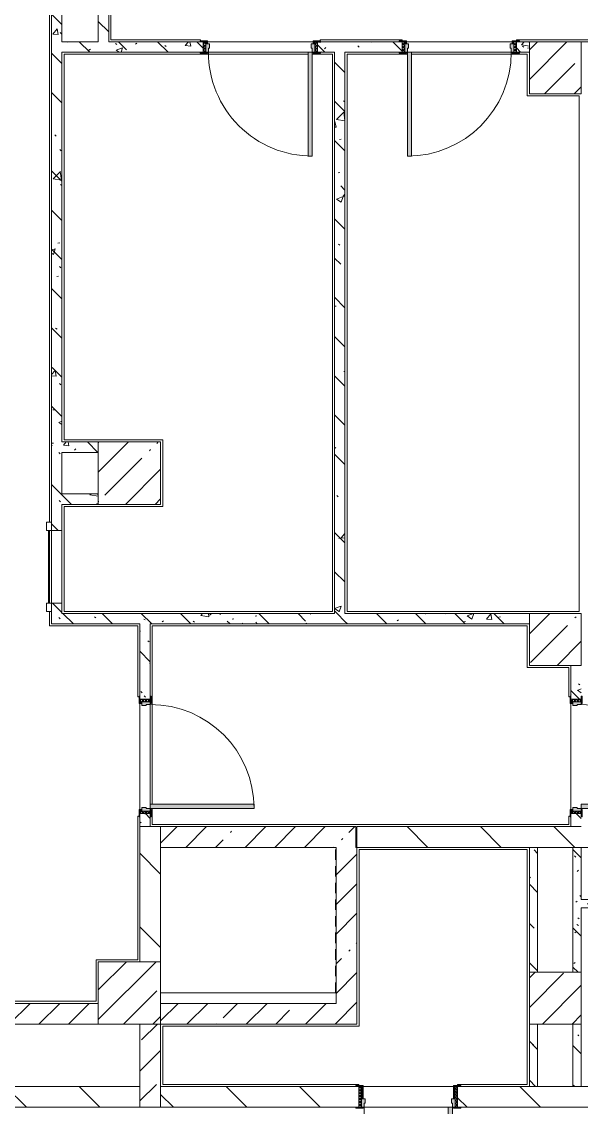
# Model space of a CAD drawing. Header units: millimetres. Extents: x -4196 to 190310, y -8553 to 29000.
# Drawn here: x 124769 to 130156, y 10900 to 21343 of the extents above; entities that cross this region are included whole.
import ezdxf

# ---------------------------------------------------------------- set-up
doc = ezdxf.new("R2010")
doc.units = ezdxf.units.MM
doc.linetypes.add('200_ШТРИХ__ш1_п0_6_', pattern=[160, 100, -60])
for name, color, linetype, lineweight in [('A-DETL-MBND', 7, '200_ШТРИХ__ш1_п0_6_', 9), ('A-WALL', 7, 'Continuous', 9), ('I-WALL-3', 7, 'Continuous', 5), ('S-COLS-2', 7, 'Continuous', 5)]:
    doc.layers.add(name, color=color, linetype=linetype, lineweight=lineweight)
for name, color, linetype, lineweight, true_color in [('A-DOOR-1', 7, 'Continuous', 5, 0xaaaaaa), ('A-DOOR-2', 7, 'Continuous', 5, 0xe2e2e2), ('A-DOOR-FRAM-1', 7, 'Continuous', 5, 0xe2e2e2), ('A-DOOR-FRAM-2', 7, 'Continuous', 5, 0xaaaaaa), ('A-FLOR-1', 7, 'Continuous', 5, 0xaaaaaa), ('I-WALL-5', 7, 'Continuous', 5, 0x787878)]:
    doc.layers.add(name, color=color, linetype=linetype, lineweight=lineweight, true_color=true_color)
pattern_1 = [(135, (59346.5, 0), (-377.1708, -377.1708), [533.4, -88.9, 17.78, -88.9]), (135, (59346.5, 376.94), (-377.1708, -377.1708), []), (50, (59346.5, 0), (637.6445, -55.7866), [66.675, -733.425]), (355, (59346.5, 0), (-123.3494, 668.699), [53.34, -586.74]), (100.451, (59399.6, -4.65), (514.299, 612.908), [56.665, -623.315]), (46.184, (59346.5, 177.8), (948.7764, -147.15), [100.012, -1100.137]), (96.636, (59425.6, 165.5), (830.909, 865.997), [84.998, -934.973]), (351.184, (59346.5, 177.8), (830.918, 865.988), [80.01, -880.11]), (21, (59435.4, 133.35), (530.6506, -357.9283), [66.675, -733.425]), (326, (59435.4, 133.35), (216.308, 644.6585), [53.34, -586.74]), (71.451, (59479.6, 103.5), (746.9596, 286.7243), [56.665, -623.315]), (37.5, (59346.5, 0), (10.81053, 295.9426), [16.764, -562.864, 16.764, -578.866, -588.962]), (37.5, (59346.5, 0), (10.81053, 295.9426), [-1175.258, 16.764, -572.198]), (7.5, (59346.5, 0), (233.8692, 350.6318), [16.764, -322.834, 16.764, -549.529, -224.472]), (7.5, (59346.5, 0), (233.8692, 350.6318), [-905.891, 16.764, -207.708]), (327.5, (59148.24, 0), (474.5678, -20.0513), [16.764, -205.486, 16.764, -676.656, -920.115]), (327.5, (59148.24, 0), (474.5678, -20.0513), [-915.67, 16.764, -903.351]), (317.5, (59059.34, 0), (518.4522, 88.9934), [16.764, -272.161, 16.764, -443.738, -653.415]), (317.5, (59059.34, 0), (518.4522, 88.9934), [-749.427, 16.764, -636.651])]
pattern_2 = [(45, (59346.5, 0), (-285.1231, 285.1231), []), (45, (59631.6, 0), (-285.1231, 285.1231), [504.031, -100.806, 16.764, -84.042])]
pattern_3 = [(135, (1751.41, 114.685), (-14.14214, -14.14214), []), (225, (1751.41, 114.685), (14.14214, -14.14214), [])]
pattern_4 = [(45, (-371.384, 114.685), (-14.1421, 14.1421), []), (135, (-371.384, 114.685), (-14.1421, -14.1421), [])]
pattern_5 = [(135, (59346.5, 0), (-353.5534, -353.5534), [])]

# ---------------------------------------------------------------- blocks, each defined once
blk = doc.blocks.new('BSC_Колонна _Прямоугольная - 600х600-23205240-1_6_1_птичка')
at = {"layer": 'S-COLS-2'}
h = blk.add_hatch(dxfattribs=at)
h.set_pattern_fill('FP_113', color=256, style=0, pattern_type=2)
h.set_pattern_definition([(45, (-66460, -12000), (-285.1231, 285.1231), []), (45, (-66174.88, -12000), (-285.1231, 285.1231), [504.031, -100.806, 16.764, -84.042])])
h.paths.add_polyline_path([(-300, -300), (300, -300), (300, 300), (-300, 300), (-300, -100)])
for p, q in [((300, 300), (-300, 300)), ((-300, 300), (-300, -300)), ((300, -300), (300, 300)), ((-300, -300), (300, -300))]:
    blk.add_line(p, q, dxfattribs=at)
blk = doc.blocks.new('BSC_Колонна _Прямоугольная - 600х600-V80-1_6_1_птичка')
at = {"layer": 'S-COLS-2'}
h = blk.add_hatch(dxfattribs=at)
h.set_pattern_fill('FP_117', color=256, style=0, pattern_type=2)
h.set_pattern_definition([(45, (-66460, -17000), (-285.1231, 285.1231), []), (45, (-66174.88, -17000), (-285.1231, 285.1231), [504.031, -100.806, 16.764, -84.042])])
h.paths.add_polyline_path([(288, -300), (300, -300), (300, 300), (-300, 300), (-300, -300)])
for p, q in [((300, 300), (-300, 300)), ((-300, 300), (-300, -300)), ((300, -300), (300, 300)), ((-300, -300), (300, -300))]:
    blk.add_line(p, q, dxfattribs=at)
blk = doc.blocks.new('110_Дверь_СКБ_1Ст_Внутренняя1 - Д-11 1100x2100h_кладовые _все__ коридор _между помещениями блока столовой__ моечные _все_-32089444-1_6_1_птичка')
at = {"layer": 'A-DOOR-1'}
h = blk.add_hatch(dxfattribs=at)
h.set_pattern_fill('FP_130', color=256, style=0, pattern_type=2)
h.set_pattern_definition(pattern_3)
h.paths.add_polyline_path([(562.5, -50), (562.5, 50), (537.5, 50), (537.5, -50)])
at = {"layer": 'A-DOOR-2'}
h = blk.add_hatch(color=256, dxfattribs=at)
h.paths.add_polyline_path([(512.5, -30), (537.5, -30), (537.5, 50), (512.5, 50), (512.5, 10), (502.5, 10), (502.5, -30)])
h.paths.add_polyline_path([(-477.5, -30), (-477.5, 10), (-487.5, 10), (-487.5, 50), (-512.5, 50), (-512.5, -30), (-487.5, -30)])
at = {"layer": 'A-DOOR-FRAM-1'}
for points in [[(512.5, 50), (512.5, 1050), (472.5, 1050), (472.5, 50)], [(-512.5, 50), (-497.5, 50), (-497.5, 58), (-567.5, 58), (-567.5, 50), (-537.5, 50)], [(592.5, 50), (592.5, 58), (522.5, 58), (522.5, 50), (562.5, 50)], [(-567.5, -58), (-497.5, -58), (-497.5, -50), (-567.5, -50)], [(-497.5, -50), (-497.5, -30), (-512.5, -30), (-512.5, -50)], [(522.5, -50), (537.5, -50), (537.5, -30), (522.5, -30)], [(592.5, -58), (592.5, -50), (522.5, -50), (522.5, -58), (562.5, -58)]]:
    blk.add_hatch(color=256, dxfattribs=at).paths.add_polyline_path(points)
at = {"layer": 'A-DOOR-FRAM-2'}
h = blk.add_hatch(dxfattribs=at)
h.set_pattern_fill('FP_131', color=256, style=0, pattern_type=2)
h.set_pattern_definition(pattern_4)
h.paths.add_polyline_path([(-537.5, -50), (-512.5, -50), (-512.5, 50), (-537.5, 50)])
at = {"layer": 'A-DOOR-1'}
for p, q in [((512.5, 1050), (472.5, 1050)), ((472.5, 1050), (472.5, 50)), ((512.5, 50), (512.5, 1050)), ((472.5, 50), (512.5, 50))]:
    blk.add_line(p, q, dxfattribs=at)
blk.add_arc((512.5, 50), 1000, 90, 180, dxfattribs=at)
at = {"layer": 'A-DOOR-FRAM-2'}
for p, q in [((-497.5, 58), (-567.5, 58)), ((-567.5, 58), (-567.5, 50)), ((-567.5, 50), (-497.5, 50)), ((-512.5, 50), (-537.5, 50)), ((-537.5, 50), (-537.5, -50)), ((-487.5, 50), (-512.5, 50)), ((-512.5, 50), (-512.5, -30)), ((-512.5, -50), (-512.5, 50)), ((-497.5, 50), (-512.5, 50)), ((-512.5, 50), (-512.5, 49)), ((-512.5, 49), (-497.5, 49)), ((-497.5, 50), (-497.5, 58)), ((-497.5, 49), (-497.5, 50)), ((-487.5, 10), (-487.5, 50)), ((-477.5, 10), (-487.5, 10)), ((-477.5, -30), (-477.5, 10)), ((512.5, 10), (502.5, 10)), ((502.5, 10), (502.5, -30)), ((512.5, 50), (512.5, 10)), ((537.5, 50), (512.5, 50)), ((592.5, 58), (522.5, 58)), ((522.5, 58), (522.5, 50)), ((537.5, 50), (522.5, 50)), ((522.5, 50), (522.5, 49)), ((522.5, 50), (592.5, 50)), ((522.5, 49), (537.5, 49)), ((537.5, -30), (537.5, 50)), ((562.5, 50), (537.5, 50)), ((537.5, 50), (537.5, -50)), ((537.5, 49), (537.5, 50)), ((562.5, -50), (562.5, 50)), ((592.5, 50), (592.5, 58)), ((-497.5, -50), (-567.5, -50)), ((-567.5, -50), (-567.5, -58)), ((-567.5, -58), (-497.5, -58)), ((-537.5, -50), (-512.5, -50)), ((-512.5, -30), (-477.5, -30)), ((-497.5, -30), (-512.5, -30)), ((-512.5, -30), (-512.5, -50)), ((-512.5, -50), (-497.5, -50)), ((-497.5, -50), (-497.5, -30)), ((-497.5, -58), (-497.5, -50)), ((502.5, -30), (537.5, -30)), ((537.5, -30), (522.5, -30)), ((522.5, -30), (522.5, -50)), ((522.5, -50), (537.5, -50)), ((592.5, -50), (522.5, -50)), ((522.5, -50), (522.5, -58)), ((522.5, -58), (592.5, -58)), ((537.5, -50), (537.5, -30)), ((537.5, -50), (562.5, -50)), ((592.5, -58), (592.5, -50))]:
    blk.add_line(p, q, dxfattribs=at)
blk = doc.blocks.new('110_Дверь_СКБ_1Ст_Внутренняя1 - Д-17д _Д-9_ 950x2100h_ПУИ_ С_У персонала-24300662-1_6_1_птичка')
at = {"layer": 'A-DOOR-1'}
h = blk.add_hatch(dxfattribs=at)
h.set_pattern_fill('FP_119', color=256, style=0, pattern_type=2)
h.set_pattern_definition([(135, (1826.41, 164.685), (-14.14214, -14.14214), []), (225, (1826.41, 164.685), (14.14214, -14.14214), [])])
h.paths.add_polyline_path([(487, 100), (462, 100), (462, -100), (487, -100), (487, 6)])
at = {"layer": 'A-DOOR-2'}
h = blk.add_hatch(color=256, dxfattribs=at)
h.paths.add_polyline_path([(462, 100), (437, 100), (437, 60), (427, 60), (427, 20), (462, 20)])
h.paths.add_polyline_path([(-423, 100), (-438, 100), (-438, 20), (-403, 20), (-403, 60), (-413, 60), (-413, 100)])
at = {"layer": 'A-DOOR-FRAM-1'}
for points in [[(-401, 950), (-413, 950), (-413, 100), (-373, 104), (-373, 950)], [(-454, 108), (-493, 108), (-493, 100), (-423, 104), (-423, 108), (-454, 108)], [(491, 108), (447, 108), (447, 100), (517, 100), (517, 108), (497, 108)], [(-438, 20), (-438, -100), (-423, -100), (-423, 20)], [(462, 20), (447, 20), (447, -100), (462, -100), (462, 6)], [(-438, -100), (-493, -100), (-493, -108), (-423, -108), (-423, -100)], [(501, -100), (447, -100), (447, -108), (517, -108), (517, -100)]]:
    blk.add_hatch(color=256, dxfattribs=at).paths.add_polyline_path(points)
at = {"layer": 'A-DOOR-FRAM-2'}
h = blk.add_hatch(dxfattribs=at)
h.set_pattern_fill('FP_120', color=256, style=0, pattern_type=2)
h.set_pattern_definition([(45, (-296.384, 164.685), (-14.1421, 14.1421), []), (135, (-296.384, 164.685), (-14.1421, -14.1421), [])])
h.paths.add_polyline_path([(-463, 100), (-460, -100), (-438, -100), (-438, 100)])
at = {"layer": 'A-DOOR-1'}
for p, q in [((-413, 950), (-413, 100)), ((-373, 950), (-413, 950)), ((-373, 100), (-373, 950)), ((-413, 100), (-373, 100))]:
    blk.add_line(p, q, dxfattribs=at)
blk.add_arc((-413, 100), 850, 360, 90, dxfattribs=at)
at = {"layer": 'A-DOOR-FRAM-2'}
for p, q in [((-423, 108), (-493, 108)), ((-493, 108), (-493, 100)), ((-423, 100), (-423, 108)), ((517, 108), (447, 108)), ((447, 108), (447, 100)), ((517, 100), (517, 108)), ((-493, 100), (-423, 100)), ((-438, 100), (-463, 100)), ((-463, 100), (-463, -100)), ((-413, 100), (-438, 100)), ((-438, 100), (-438, 20)), ((-438, -100), (-438, 100)), ((-423, 100), (-438, 100)), ((-438, 100), (-438, 99)), ((-438, 99), (-423, 99)), ((-438, 20), (-403, 20)), ((-423, 20), (-438, 20)), ((-438, 20), (-438, -100)), ((-423, 99), (-423, 100)), ((-423, -100), (-423, 20)), ((-413, 60), (-413, 100)), ((-403, 60), (-413, 60)), ((-403, 20), (-403, 60)), ((437, 60), (427, 60)), ((427, 60), (427, 20)), ((427, 20), (462, 20)), ((437, 100), (437, 60)), ((462, 100), (437, 100)), ((462, 100), (447, 100)), ((447, 100), (447, 99)), ((447, 100), (517, 100)), ((447, 99), (462, 99)), ((462, 20), (447, 20)), ((447, 20), (447, -100)), ((462, 20), (462, 100)), ((487, 100), (462, 100)), ((462, 100), (462, -100)), ((462, 99), (462, 100)), ((462, -100), (462, 20)), ((487, -100), (487, 100)), ((-423, -100), (-493, -100)), ((-493, -100), (-493, -108)), ((-463, -100), (-438, -100)), ((-438, -100), (-423, -100)), ((-423, -108), (-423, -100)), ((447, -100), (462, -100)), ((517, -100), (447, -100)), ((447, -100), (447, -108)), ((462, -100), (487, -100)), ((517, -108), (517, -100)), ((-493, -108), (-423, -108)), ((447, -108), (517, -108))]:
    blk.add_line(p, q, dxfattribs=at)
blk = doc.blocks.new('110_Дверь_СКБ_1Ст_Внутренняя1 - Д-11п 1100x2100h_кладовые _все__ коридор _между помещениями блока столовой__ моечные _все_ 2-V120-1_6_1_птичка')
at = {"layer": 'A-DOOR-1'}
h = blk.add_hatch(dxfattribs=at)
h.set_pattern_fill('FP_130', color=256, style=0, pattern_type=2)
h.set_pattern_definition(pattern_3)
h.paths.add_polyline_path([(537.5, 50), (537.5, -50), (562.5, -50), (558.5, 50)])
at = {"layer": 'A-DOOR-2'}
h = blk.add_hatch(color=256, dxfattribs=at)
h.paths.add_polyline_path([(512.5, 50), (512.5, 10), (502.5, 10), (502.5, -30), (537.5, -30), (537.5, 50), (522.5, 50)])
h.paths.add_polyline_path([(-497.5, 50), (-512.5, 50), (-512.5, -30), (-477.5, -30), (-477.5, 10), (-487.5, 10), (-487.5, 50)])
at = {"layer": 'A-DOOR-FRAM-1'}
for points in [[(-477.5, 1050), (-487.5, 1050), (-487.5, 50), (-447.5, 50), (-447.5, 1050)], [(-517.5, 58), (-567.5, 58), (-562.5, 50), (-497.5, 50), (-497.5, 58), (-512.5, 58)], [(592.5, 58), (522.5, 58), (522.5, 50), (592.5, 50)], [(-567.5, -50), (-562.5, -58), (-497.5, -58), (-497.5, -50), (-562.5, -50)], [(-512.5, -30), (-512.5, -50), (-497.5, -50), (-497.5, -30)], [(537.5, -30), (522.5, -30), (522.5, -50), (537.5, -50)], [(562.5, -50), (522.5, -50), (522.5, -58), (592.5, -58), (587.5, -50), (582.7, -50)]]:
    blk.add_hatch(color=256, dxfattribs=at).paths.add_polyline_path(points)
at = {"layer": 'A-DOOR-FRAM-2'}
h = blk.add_hatch(dxfattribs=at)
h.set_pattern_fill('FP_131', color=256, style=0, pattern_type=2)
h.set_pattern_definition(pattern_4)
h.paths.add_polyline_path([(-512.5, 50), (-537.5, 50), (-537.5, -50), (-512.5, -50)])
at = {"layer": 'A-DOOR-1'}
for p, q in [((-487.5, 1050), (-487.5, 50)), ((-447.5, 1050), (-487.5, 1050)), ((-447.5, 50), (-447.5, 1050)), ((-487.5, 50), (-447.5, 50))]:
    blk.add_line(p, q, dxfattribs=at)
blk.add_arc((-487.5, 50), 1000, 360, 90, dxfattribs=at)
at = {"layer": 'A-DOOR-FRAM-2'}
for p, q in [((-497.5, 58), (-567.5, 58)), ((-567.5, 58), (-567.5, 50)), ((-567.5, 50), (-497.5, 50)), ((-512.5, 50), (-537.5, 50)), ((-537.5, 50), (-537.5, -50)), ((-487.5, 50), (-512.5, 50)), ((-512.5, 50), (-512.5, -30)), ((-512.5, -50), (-512.5, 50)), ((-497.5, 50), (-512.5, 50)), ((-512.5, 50), (-512.5, 49)), ((-512.5, 49), (-497.5, 49)), ((-497.5, 50), (-497.5, 58)), ((-497.5, 49), (-497.5, 50)), ((-487.5, 10), (-487.5, 50)), ((-477.5, 10), (-487.5, 10)), ((-477.5, -30), (-477.5, 10)), ((512.5, 10), (502.5, 10)), ((502.5, 10), (502.5, -30)), ((512.5, 50), (512.5, 10)), ((537.5, 50), (512.5, 50)), ((592.5, 58), (522.5, 58)), ((522.5, 58), (522.5, 50)), ((537.5, 50), (522.5, 50)), ((522.5, 50), (522.5, 49)), ((522.5, 50), (592.5, 50)), ((522.5, 49), (537.5, 49)), ((537.5, -30), (537.5, 50)), ((562.5, 50), (537.5, 50)), ((537.5, 50), (537.5, -50)), ((537.5, 49), (537.5, 50)), ((562.5, -50), (562.5, 50)), ((592.5, 50), (592.5, 58)), ((-497.5, -50), (-567.5, -50)), ((-567.5, -50), (-567.5, -58)), ((-567.5, -58), (-497.5, -58)), ((-537.5, -50), (-512.5, -50)), ((-512.5, -30), (-477.5, -30)), ((-497.5, -30), (-512.5, -30)), ((-512.5, -30), (-512.5, -50)), ((-512.5, -50), (-497.5, -50)), ((-497.5, -50), (-497.5, -30)), ((-497.5, -58), (-497.5, -50)), ((502.5, -30), (537.5, -30)), ((537.5, -30), (522.5, -30)), ((522.5, -30), (522.5, -50)), ((522.5, -50), (537.5, -50)), ((592.5, -50), (522.5, -50)), ((522.5, -50), (522.5, -58)), ((522.5, -58), (592.5, -58)), ((537.5, -50), (537.5, -30)), ((537.5, -50), (562.5, -50)), ((592.5, -58), (592.5, -50))]:
    blk.add_line(p, q, dxfattribs=at)
blk = doc.blocks.new('BSC_Колонна _Прямоугольная - 500х500-V127-1_6_1_птичка')
at = {"layer": 'S-COLS-2'}
h = blk.add_hatch(dxfattribs=at)
h.set_pattern_fill('FP_172', color=256, style=0, pattern_type=2)
h.set_pattern_definition([(45, (-70560, -15400), (-285.1231, 285.1231), []), (45, (-70274.88, -15400), (-285.1231, 285.1231), [504.031, -100.806, 16.764, -84.042])])
h.paths.add_polyline_path([(-250, -250), (250, -250), (250, 250), (-250, 250), (-250, 130)])
for p, q in [((250, 250), (-250, 250)), ((-250, 250), (-250, -250)), ((250, -250), (250, 250)), ((-250, -250), (250, -250))]:
    blk.add_line(p, q, dxfattribs=at)
blk = doc.blocks.new('BSC_Колонна _Прямоугольная - 500х500-V142-1_6_1_птичка')
at = {"layer": 'S-COLS-2'}
h = blk.add_hatch(dxfattribs=at)
h.set_pattern_fill('FP_183', color=256, style=0, pattern_type=2)
h.set_pattern_definition([(45, (-70560, -20900), (-285.1231, 285.1231), []), (45, (-70274.88, -20900), (-285.1231, 285.1231), [504.031, -100.806, 16.764, -84.042])])
h.paths.add_polyline_path([(-250, -250), (250, -250), (250, 250), (-250, 250), (-250, 130)])
for p, q in [((250, 250), (-250, 250)), ((-250, 250), (-250, -250)), ((250, -250), (250, 250)), ((-250, -250), (250, -250))]:
    blk.add_line(p, q, dxfattribs=at)
blk = doc.blocks.new('Штора противопожарная_Рен - ШТ_700х700-22567375-1_6_1_птичка')
at = {"layer": 'A-DOOR-1'}
for p, q in [((-430, 100), (-350, 100)), ((-430, 50), (-430, 100)), ((-350, 50), (-430, 50)), ((-350, 100), (-350, 50)), ((-350, 78), (350, 78)), ((-350, 73), (-350, 78)), ((350, 73), (-350, 73)), ((350, 100), (430, 100)), ((350, 50), (350, 100)), ((350, 78), (350, 73)), ((430, 50), (350, 50)), ((430, 100), (430, 50))]:
    blk.add_line(p, q, dxfattribs=at)
blk = doc.blocks.new('110_Дверь_СКБ_1Ст_Внутренняя1 - Д-12 EIW 1100x2100h_кладовые _все__ коридор _между помещениями блока столовой__ моечные _все_-32933558-1_6_1_птичка')
at = {"layer": 'A-DOOR-1'}
h = blk.add_hatch(dxfattribs=at)
h.set_pattern_fill('FP_130', color=256, style=0, pattern_type=2)
h.set_pattern_definition(pattern_3)
h.paths.add_polyline_path([(562.5, 50), (537.5, 50), (537.5, -50), (562.5, -50)])
at = {"layer": 'A-DOOR-2'}
h = blk.add_hatch(color=256, dxfattribs=at)
h.paths.add_polyline_path([(537.5, -30), (537.5, 50), (512.5, 50), (512.5, 10), (502.5, 10), (502.5, -30), (512.5, -30)])
h.paths.add_polyline_path([(-477.5, -6), (-477.5, 10), (-487.5, 10), (-487.5, 50), (-512.5, 50), (-512.5, -30), (-477.5, -30)])
at = {"layer": 'A-DOOR-FRAM-1'}
for points in [[(512.5, 863.5), (512.5, 1050), (472.5, 1050), (472.5, 50), (512.5, 50), (512.5, 685.8)], [(-497.5, 58), (-567.5, 58), (-562.5, 50), (-497.5, 50)], [(592.5, 58), (522.5, 58), (522.5, 50), (592.5, 50)], [(-497.5, -58), (-497.5, -50), (-567.5, -50), (-562.5, -58), (-512.5, -58)], [(-497.5, -30), (-512.5, -30), (-512.5, -50), (-497.5, -50)], [(537.5, -30), (522.5, -30), (522.5, -50), (537.5, -50)], [(592.5, -58), (587.5, -50), (522.5, -50), (522.5, -58), (587.5, -58)]]:
    blk.add_hatch(color=256, dxfattribs=at).paths.add_polyline_path(points)
at = {"layer": 'A-DOOR-FRAM-2'}
h = blk.add_hatch(dxfattribs=at)
h.set_pattern_fill('FP_131', color=256, style=0, pattern_type=2)
h.set_pattern_definition(pattern_4)
h.paths.add_polyline_path([(-512.5, 50), (-537.5, 50), (-537.5, -50), (-512.5, -50)])
at = {"layer": 'A-DOOR-1'}
for p, q in [((512.5, 1050), (472.5, 1050)), ((472.5, 1050), (472.5, 50)), ((512.5, 50), (512.5, 1050)), ((472.5, 50), (512.5, 50))]:
    blk.add_line(p, q, dxfattribs=at)
blk.add_arc((512.5, 50), 1000, 90, 180, dxfattribs=at)
at = {"layer": 'A-DOOR-FRAM-2'}
for p, q in [((-497.5, 58), (-567.5, 58)), ((-567.5, 58), (-567.5, 50)), ((-567.5, 50), (-497.5, 50)), ((-512.5, 50), (-537.5, 50)), ((-537.5, 50), (-537.5, -50)), ((-487.5, 50), (-512.5, 50)), ((-512.5, 50), (-512.5, -30)), ((-512.5, -50), (-512.5, 50)), ((-497.5, 50), (-512.5, 50)), ((-512.5, 50), (-512.5, 49)), ((-512.5, 49), (-497.5, 49)), ((-497.5, 50), (-497.5, 58)), ((-497.5, 49), (-497.5, 50)), ((-487.5, 10), (-487.5, 50)), ((-477.5, 10), (-487.5, 10)), ((-477.5, -30), (-477.5, 10)), ((512.5, 10), (502.5, 10)), ((502.5, 10), (502.5, -30)), ((512.5, 50), (512.5, 10)), ((537.5, 50), (512.5, 50)), ((592.5, 58), (522.5, 58)), ((522.5, 58), (522.5, 50)), ((537.5, 50), (522.5, 50)), ((522.5, 50), (522.5, 49)), ((522.5, 50), (592.5, 50)), ((522.5, 49), (537.5, 49)), ((537.5, -30), (537.5, 50)), ((562.5, 50), (537.5, 50)), ((537.5, 50), (537.5, -50)), ((537.5, 49), (537.5, 50)), ((562.5, -50), (562.5, 50)), ((592.5, 50), (592.5, 58)), ((-497.5, -50), (-567.5, -50)), ((-567.5, -50), (-567.5, -58)), ((-567.5, -58), (-497.5, -58)), ((-537.5, -50), (-512.5, -50)), ((-512.5, -30), (-477.5, -30)), ((-497.5, -30), (-512.5, -30)), ((-512.5, -30), (-512.5, -50)), ((-512.5, -50), (-497.5, -50)), ((-497.5, -50), (-497.5, -30)), ((-497.5, -58), (-497.5, -50)), ((502.5, -30), (537.5, -30)), ((537.5, -30), (522.5, -30)), ((522.5, -30), (522.5, -50)), ((522.5, -50), (537.5, -50)), ((592.5, -50), (522.5, -50)), ((522.5, -50), (522.5, -58)), ((522.5, -58), (592.5, -58)), ((537.5, -50), (537.5, -30)), ((537.5, -50), (562.5, -50)), ((592.5, -58), (592.5, -50))]:
    blk.add_line(p, q, dxfattribs=at)
blk = doc.blocks.new('110_Дверь_СКБ_1Ст_Внутренняя1 - Д-11 1100x2100h_кладовые _все__ коридор _между помещениями блока столовой__ моечные _все_-V176-1_6_1_птичка')
at = {"layer": 'A-DOOR-1'}
h = blk.add_hatch(dxfattribs=at)
h.set_pattern_fill('FP_130', color=256, style=0, pattern_type=2)
h.set_pattern_definition(pattern_3)
h.paths.add_polyline_path([(537, 50), (537, -50), (562, -50), (562, 50)])
at = {"layer": 'A-DOOR-2'}
h = blk.add_hatch(color=256, dxfattribs=at)
h.paths.add_polyline_path([(537, 50), (512, 50), (512, 10), (502, 10), (502, -30), (537, -30)])
h.paths.add_polyline_path([(-498, 50), (-513, 50), (-513, -30), (-478, -30), (-478, 10), (-488, 10), (-488, 50)])
at = {"layer": 'A-DOOR-FRAM-1'}
for points in [[(512, 1050), (472, 1050), (472, 50), (512, 50), (512, 908)], [(-538, 58), (-568, 58), (-562, 50), (-498, 50), (-498, 58), (-535, 58)], [(537, 58), (522, 58), (522, 50), (592, 50), (592, 58), (543, 58)], [(-498, -50), (-568, -50), (-562, -58), (-498, -56)], [(-513, -30), (-513, -50), (-498, -50), (-498, -30)], [(522, -30), (522, -50), (537, -50), (537, -30)], [(562, -50), (522, -50), (522, -58), (592, -58), (592, -50)]]:
    blk.add_hatch(color=256, dxfattribs=at).paths.add_polyline_path(points)
at = {"layer": 'A-DOOR-FRAM-2'}
h = blk.add_hatch(dxfattribs=at)
h.set_pattern_fill('FP_131', color=256, style=0, pattern_type=2)
h.set_pattern_definition(pattern_4)
h.paths.add_polyline_path([(-513, 50), (-538, 50), (-537, -50), (-513, -50)])
at = {"layer": 'A-DOOR-1'}
for p, q in [((472, 1050), (472, 50)), ((512, 1050), (472, 1050)), ((512, 50), (512, 1050)), ((472, 50), (512, 50))]:
    blk.add_line(p, q, dxfattribs=at)
blk.add_arc((512, 50), 1000, 90, 180, dxfattribs=at)
at = {"layer": 'A-DOOR-FRAM-2'}
for p, q in [((-498, 58), (-568, 58)), ((-568, 58), (-568, 50)), ((-568, 50), (-498, 50)), ((-513, 50), (-538, 50)), ((-538, 50), (-538, -50)), ((-488, 50), (-513, 50)), ((-513, 50), (-513, -30)), ((-513, -50), (-513, 50)), ((-498, 50), (-513, 50)), ((-513, 50), (-513, 49)), ((-513, 49), (-498, 49)), ((-498, 50), (-498, 58)), ((-498, 49), (-498, 50)), ((-488, 10), (-488, 50)), ((-478, 10), (-488, 10)), ((-478, -30), (-478, 10)), ((512, 10), (502, 10)), ((502, 10), (502, -30)), ((512, 50), (512, 10)), ((537, 50), (512, 50)), ((592, 58), (522, 58)), ((522, 58), (522, 50)), ((537, 50), (522, 50)), ((522, 50), (522, 49)), ((522, 50), (592, 50)), ((522, 49), (537, 49)), ((537, -30), (537, 50)), ((562, 50), (537, 50)), ((537, 50), (537, -50)), ((537, 49), (537, 50)), ((562, -50), (562, 50)), ((592, 50), (592, 58)), ((-498, -50), (-568, -50)), ((-568, -50), (-568, -58)), ((-568, -58), (-498, -58)), ((-538, -50), (-513, -50)), ((-513, -30), (-478, -30)), ((-498, -30), (-513, -30)), ((-513, -30), (-513, -50)), ((-513, -50), (-498, -50)), ((-498, -50), (-498, -30)), ((-498, -58), (-498, -50)), ((502, -30), (537, -30)), ((537, -30), (522, -30)), ((522, -30), (522, -50)), ((522, -50), (537, -50)), ((592, -50), (522, -50)), ((522, -50), (522, -58)), ((522, -58), (592, -58)), ((537, -50), (537, -30)), ((537, -50), (562, -50)), ((592, -58), (592, -50))]:
    blk.add_line(p, q, dxfattribs=at)

msp = doc.modelspace()

# ---------------------------------------------------------------- hatches: boundary and pattern name
at = {"layer": 'I-WALL-3'}
h = msp.add_hatch(dxfattribs=at)
h.set_pattern_fill('FP_115', color=256, style=0, pattern_type=2)
h.set_pattern_definition(pattern_5)
h.paths.add_polyline_path([(126072.9, 12300), (126106.5, 12300), (126106.5, 13600), (125906.5, 13600), (125906.5, 12300)])
h = msp.add_hatch(dxfattribs=at)
h.set_pattern_fill('FP_97', color=256, style=0, pattern_type=2)
h.set_pattern_definition(pattern_2)
h.paths.add_polyline_path([(127796.5, 13400), (127986.5, 13400), (127986.5, 13600), (126106.5, 13600), (126106.5, 13400), (127556.5, 13400)])
h = msp.add_hatch(dxfattribs=at)
h.set_pattern_fill('FP_115', color=256, style=0, pattern_type=2)
h.set_pattern_definition(pattern_5)
h.paths.add_polyline_path([(135442.5, 13400), (144046.5, 13400), (144046.5, 13600), (127996.5, 13600), (127996.5, 13400), (134510.2, 13400)])
h = msp.add_hatch(dxfattribs=at)
h.set_pattern_fill('FP_97', color=256, style=0, pattern_type=2)
h.set_pattern_definition(pattern_2)
h.paths.add_polyline_path([(127971.3, 11700), (127996.5, 11700), (127996.5, 13400), (127796.5, 13400), (127796.5, 11700), (127826.7, 11700)])
h = msp.add_hatch(dxfattribs=at)
h.set_pattern_fill('FP_97', color=256, style=0, pattern_type=2)
h.set_pattern_definition(pattern_2)
h.paths.add_polyline_path([(121497.6, 11700), (125506.5, 11700), (125506.5, 11900), (120106.5, 11900), (120106.5, 11700), (121306.5, 11700)])
h = msp.add_hatch(dxfattribs=at)
h.set_pattern_fill('FP_97', color=256, style=0, pattern_type=2)
h.set_pattern_definition(pattern_2)
h.paths.add_polyline_path([(127074.4, 11700), (127796.5, 11700), (127796.5, 11900), (126106.5, 11900), (126106.5, 11700), (126981.5, 11700)])
h = msp.add_hatch(dxfattribs=at)
h.set_pattern_fill('FP_97', color=256, style=0, pattern_type=2)
h.set_pattern_definition(pattern_2)
h.paths.add_polyline_path([(126106.5, 10900), (126106.5, 11700), (125906.5, 11700), (125906.5, 10900)])
h = msp.add_hatch(dxfattribs=at)
h.set_pattern_fill('FP_115', color=256, style=0, pattern_type=2)
h.set_pattern_definition(pattern_5)
h.paths.add_polyline_path([(132306.3, 10900), (132886.5, 10900), (132886.5, 11100), (132276.3, 11100), (132276.3, 10900)])
h.paths.add_polyline_path([(126106.5, 10900), (128015.3, 10900), (128015.3, 11100), (126106.5, 11100), (126106.5, 10994)])
h.paths.add_polyline_path([(123356.5, 10900), (125906.5, 10900), (125906.5, 11100), (121506.5, 11100), (121506.5, 10900)])
h.paths.add_polyline_path([(128965.3, 10900), (131326.3, 10900), (131326.3, 11100), (128965.3, 11100), (128965.3, 10994)])
at = {"layer": 'I-WALL-5'}
h = msp.add_hatch(dxfattribs=at)
h.set_pattern_fill('FP_127', color=256, style=0, pattern_type=2)
h.set_pattern_definition(pattern_1)
h.paths.add_polyline_path([(125067.1, 15550), (125156.5, 15550), (125156.5, 15750), (125056.5, 15750), (125056.5, 15550)])
h.paths.add_polyline_path([(125056.5, 16450), (125156.5, 16450), (125156.5, 22800), (125056.5, 22800), (125056.5, 16530)])
h = msp.add_hatch(dxfattribs=at)
h.set_pattern_fill('FP_127', color=256, style=0, pattern_type=2)
h.set_pattern_definition(pattern_1)
h.paths.add_polyline_path([(125606.5, 21150), (125606.5, 22700), (125506.5, 22700), (125506.5, 21150)])
h = msp.add_hatch(dxfattribs=at)
h.set_pattern_fill('FP_127', color=256, style=0, pattern_type=2)
h.set_pattern_definition(pattern_1)
h.paths.add_polyline_path([(126126.5, 21050), (126516.5, 21050), (126516.5, 21150), (125156.5, 21150), (125156.5, 21050), (125626.5, 21050)])
h = msp.add_hatch(dxfattribs=at)
h.set_pattern_fill('FP_127', color=256, style=0, pattern_type=2)
h.set_pattern_definition(pattern_1)
h.paths.add_polyline_path([(128401.5, 21050), (128431.5, 21050), (128431.5, 21150), (127616.5, 21150), (127616.5, 21050), (127901.5, 21050)])
h.paths.add_polyline_path([(136626.3, 21050), (136626.3, 21150), (135491.3, 21150), (135491.3, 21050), (136596.3, 21050)])
h.paths.add_polyline_path([(137906.3, 21050), (137926.3, 21050), (137926.3, 21150), (137726.3, 21150), (137726.3, 21050), (137808.1, 21050)])
h.paths.add_polyline_path([(130156.5, 21050), (134091.3, 21050), (134091.3, 21150), (130156.5, 21150), (130156.5, 21063.8)])
h.paths.add_polyline_path([(129656.5, 21050), (129656.5, 21150), (129531.5, 21150), (129531.5, 21050), (129636.5, 21050)])
h = msp.add_hatch(dxfattribs=at)
h.set_pattern_fill('FP_127', color=256, style=0, pattern_type=2)
h.set_pattern_definition(pattern_1)
h.paths.add_polyline_path([(127881.5, 15650), (127881.5, 21050), (127781.5, 21050), (127781.5, 15650), (127793.9, 15650)])
h = msp.add_hatch(dxfattribs=at)
h.set_pattern_fill('FP_127', color=256, style=0, pattern_type=2)
h.set_pattern_definition(pattern_1)
h.paths.add_polyline_path([(125156.5, 17200), (125506.5, 17200), (125506.5, 17300), (125156.5, 17300), (125156.5, 17290)])
h = msp.add_hatch(dxfattribs=at)
h.set_pattern_fill('FP_127', color=256, style=0, pattern_type=2)
h.set_pattern_definition(pattern_1)
h.paths.add_polyline_path([(125506.5, 16700), (125506.5, 16800), (125156.5, 16800), (125156.5, 16700), (125176.5, 16700)])
h = msp.add_hatch(dxfattribs=at)
h.set_pattern_fill('FP_127', color=256, style=0, pattern_type=2)
h.set_pattern_definition(pattern_1)
h.paths.add_polyline_path([(125156.5, 15550), (127881.5, 15550), (127881.5, 15650), (125156.5, 15650), (125156.5, 15593.2)])
h = msp.add_hatch(dxfattribs=at)
h.set_pattern_fill('FP_127', color=256, style=0, pattern_type=2)
h.set_pattern_definition(pattern_1)
h.paths.add_polyline_path([(127881.5, 15550), (129656.5, 15550), (129656.5, 15650), (127881.5, 15650), (127881.5, 15593.2)])
h = msp.add_hatch(dxfattribs=at)
h.set_pattern_fill('FP_127', color=256, style=0, pattern_type=2)
h.set_pattern_definition(pattern_1)
h.paths.add_polyline_path([(126006.5, 13600), (126006.5, 13725), (125906.5, 13725), (125906.5, 13600)])
h.paths.add_polyline_path([(125906.5, 14825), (126006.5, 14825), (126006.5, 15550), (125906.5, 15550), (125906.5, 14850)])
h = msp.add_hatch(dxfattribs=at)
h.set_pattern_fill('FP_127', color=256, style=0, pattern_type=2)
h.set_pattern_definition(pattern_1)
h.paths.add_polyline_path([(130102.2, 13600), (130156.5, 13600), (130156.5, 13725), (130056.5, 13725), (130056.5, 13600), (130076.5, 13600)])
h.paths.add_polyline_path([(130156.5, 14825), (130156.5, 15150), (130056.5, 15150), (130056.5, 14825)])
h = msp.add_hatch(dxfattribs=at)
h.set_pattern_fill('FP_127', color=256, style=0, pattern_type=2)
h.set_pattern_definition(pattern_1)
h.paths.add_polyline_path([(129656.3, 11120), (129656.5, 12200), (129736.3, 12200), (129736.3, 13400), (129656.3, 13400), (129656.3, 11700)])
h.paths.add_polyline_path([(129656.3, 11100), (129736.3, 11100), (129736.3, 11700), (129656.5, 11700), (129656.3, 11120)])
h = msp.add_hatch(dxfattribs=at)
h.set_pattern_fill('FP_127', color=256, style=0, pattern_type=2)
h.set_pattern_definition(pattern_1)
h.paths.add_polyline_path([(130156.5, 11100), (130156.5, 11700), (130076.5, 11700), (130076.5, 11100)])
h.paths.add_polyline_path([(130156.5, 12200), (130156.5, 13400), (130076.5, 13400), (130076.5, 12200)])
h = msp.add_hatch(dxfattribs=at)
h.set_pattern_fill('FP_127', color=256, style=0, pattern_type=2)
h.set_pattern_definition(pattern_1)
h.paths.add_polyline_path([(130156.5, 12820), (132486.5, 12820), (132486.5, 12900), (130156.5, 12900)])
at = {"layer": 'S-COLS-2'}
h = msp.add_hatch(dxfattribs=at)
h.set_pattern_fill('FP_97', color=256, style=0, pattern_type=2)
h.set_pattern_definition(pattern_2)
h.paths.add_polyline_path([(129736.3, 11700), (130156.5, 11700), (130156.5, 12200), (129656.5, 12200), (129656.5, 11700)])

# ---------------------------------------------------------------- linework, layer by layer
at = {"layer": 'A-DETL-MBND'}
msp.add_line((127791.5, 12000), (127791.5, 13400), dxfattribs=at)
at = {"layer": 'A-FLOR-1'}
for p, q in [((125036.5, 16530), (125036.5, 22820)), ((125626.5, 22680), (125626.5, 21170)), ((125626.5, 21170), (126491.5, 21170)), ((126491.5, 21170), (126491.5, 21158)), ((127641.5, 21158), (127641.5, 21170)), ((127641.5, 21170), (128431.5, 21170)), ((128431.5, 21170), (128431.5, 21158)), ((129531.5, 21158), (129531.5, 21170)), ((129531.5, 21170), (134066.3, 21170)), ((127526.5, 21030), (125176.5, 21030)), ((125176.5, 21030), (125176.5, 17320)), ((126491.5, 21042), (126491.5, 21030)), ((127761.5, 21030), (127566.5, 21030)), ((127641.5, 21030), (127641.5, 21042)), ((127761.5, 15670), (127761.5, 21030)), ((128481.5, 21030), (127901.5, 21030)), ((127901.5, 21030), (127901.5, 15670)), ((128431.5, 21042), (128431.5, 21030)), ((129636.5, 21030), (128521.5, 21030)), ((129531.5, 21030), (129531.5, 21042)), ((129636.5, 20630), (129636.5, 21030)), ((130136.5, 20630), (129636.5, 20630)), ((130136.5, 15670), (130136.5, 20630)), ((125176.5, 17320), (126126.5, 17320)), ((126126.5, 17320), (126126.5, 16680)), ((126126.5, 16680), (125176.5, 16680)), ((125176.5, 16680), (125176.5, 15670)), ((125036.5, 15750), (125036.5, 16450)), ((125036.5, 15530), (125036.5, 15670)), ((125176.5, 15670), (127761.5, 15670)), ((127901.5, 15670), (130136.5, 15670)), ((125886.5, 15530), (125036.5, 15530)), ((125886.5, 14850), (125886.5, 15530)), ((129636.5, 15530), (126026.5, 15530)), ((126026.5, 15530), (126026.5, 13815)), ((129636.5, 15130), (129636.5, 15530)), ((130036.5, 15130), (129636.5, 15130)), ((130036.5, 14850), (130036.5, 15130)), ((125898.5, 14850), (125886.5, 14850)), ((126026.5, 14850), (126014.5, 14850)), ((130048.5, 14850), (130036.5, 14850)), ((125886.5, 12320), (125886.5, 13700)), ((125886.5, 13700), (125898.5, 13700)), ((126014.5, 13700), (126026.5, 13700)), ((126026.5, 13775), (126026.5, 13620)), ((130036.5, 13620), (130036.5, 13700)), ((130036.5, 13700), (130048.5, 13700)), ((126026.5, 13620), (130036.5, 13620)), ((129636.3, 13380), (128016.5, 13380)), ((128016.5, 13380), (128016.5, 11680)), ((129636.3, 11120), (129636.3, 13380)), ((125486.5, 11920), (125486.5, 12320)), ((125486.5, 12320), (125886.5, 12320)), ((120126.5, 11920), (125486.5, 11920)), ((127796.5, 12000), (126106.5, 12000)), ((128016.5, 11680), (126126.5, 11680)), ((126126.5, 11680), (126126.5, 11120)), ((126126.5, 11120), (128015.3, 11120)), ((128015.3, 11120), (128015.3, 11108)), ((128965.3, 11120), (129636.3, 11120)), ((128965.3, 11108), (128965.3, 11120))]:
    msp.add_line(p, q, dxfattribs=at)
at = {"layer": 'A-WALL'}
for p, q in [((130056.5, 13600), (130156.5, 13600)), ((129736.3, 13400), (129656.3, 13400)), ((130156.5, 13400), (130076.5, 13400)), ((125906.5, 11100), (125906.5, 10900)), ((126106.5, 11100), (126106.5, 10900)), ((129656.3, 11100), (129736.3, 11100)), ((130076.5, 11100), (130156.5, 11100))]:
    msp.add_line(p, q, dxfattribs=at)
at = {"layer": 'I-WALL-3'}
for p, q in [((125056.5, 22800), (125056.5, 16530)), ((125506.5, 22800), (125506.5, 21150)), ((125156.5, 21150), (125156.5, 22700)), ((125606.5, 21150), (125606.5, 22700)), ((125506.5, 21150), (125156.5, 21150)), ((126486.5, 21150), (125606.5, 21150)), ((126556.5, 21150), (127576.5, 21150)), ((128401.5, 21150), (127646.5, 21150)), ((128471.5, 21150), (129491.5, 21150)), ((129656.5, 21150), (129561.5, 21150)), ((134061.3, 21150), (130156.5, 21150)), ((125156.5, 17300), (125156.5, 21050)), ((125156.5, 21050), (126486.5, 21050)), ((127526.5, 21050), (126566.5, 21050)), ((127646.5, 21050), (127781.5, 21050)), ((127781.5, 21050), (127781.5, 15650)), ((127881.5, 15650), (127881.5, 21050)), ((127881.5, 21050), (128401.5, 21050)), ((129481.5, 21050), (128521.5, 21050)), ((129561.5, 21050), (129656.5, 21050)), ((125506.5, 17300), (125156.5, 17300)), ((125156.5, 16800), (125156.5, 17200)), ((125156.5, 17200), (125506.5, 17200)), ((125506.5, 16800), (125156.5, 16800)), ((125156.5, 16700), (125156.5, 15650)), ((125156.5, 16700), (125506.5, 16700)), ((125056.5, 16450), (125156.5, 16450)), ((125056.5, 15750), (125056.5, 16450)), ((125156.5, 15750), (125056.5, 15750)), ((125056.5, 15670), (125056.5, 15550)), ((127781.5, 15650), (125156.5, 15650)), ((129656.5, 15650), (127881.5, 15650)), ((125056.5, 15550), (125906.5, 15550)), ((125906.5, 15550), (125906.5, 14855)), ((126006.5, 15550), (129656.5, 15550)), ((126006.5, 14855), (126006.5, 15550)), ((130056.5, 15150), (130056.5, 14855)), ((125906.5, 13765), (125906.5, 14785)), ((126006.5, 14775), (126006.5, 13815)), ((130056.5, 13765), (130056.5, 14785)), ((125906.5, 13695), (125906.5, 12300)), ((126006.5, 13600), (126006.5, 13695)), ((130056.5, 13695), (130056.5, 13600)), ((125906.5, 13600), (127986.5, 13600)), ((126106.5, 12300), (126106.5, 13600)), ((127986.5, 13400), (127986.5, 13600)), ((127996.5, 11700), (127996.5, 13600)), ((130056.5, 13600), (127996.5, 13600)), ((126106.5, 13400), (127796.5, 13400)), ((127796.5, 13400), (127796.5, 11900)), ((127986.5, 13400), (129656.3, 13400)), ((129656.3, 13400), (129656.3, 11100)), ((129736.3, 12200), (129736.3, 13400)), ((129736.3, 13400), (130076.5, 13400)), ((130076.5, 13400), (130076.5, 12200)), ((130156.5, 12900), (130156.5, 13400)), ((130156.5, 13400), (132486.5, 13400)), ((132486.5, 12900), (130156.5, 12900)), ((130156.5, 12200), (130156.5, 12820)), ((130156.5, 12820), (132486.5, 12820)), ((129656.5, 11700), (129656.5, 12200)), ((129656.5, 12200), (129736.3, 12200)), ((130076.5, 12200), (130156.5, 12200)), ((125506.5, 11900), (120106.5, 11900)), ((127796.5, 11900), (126106.5, 11900)), ((123806.5, 11700), (125506.5, 11700)), ((125906.5, 11700), (125906.5, 11100)), ((126106.5, 11700), (127996.5, 11700)), ((126106.5, 11100), (126106.5, 11700)), ((129736.3, 11700), (129656.5, 11700)), ((129736.3, 11100), (129736.3, 11700)), ((130076.5, 11700), (130076.5, 11100)), ((130156.5, 11700), (130076.5, 11700)), ((130156.5, 11100), (130156.5, 11700)), ((125906.5, 11100), (123806.5, 11100)), ((127985.3, 11100), (126106.5, 11100)), ((128055.3, 11100), (128925.3, 11100)), ((129656.3, 11100), (128995.3, 11100)), ((130076.5, 11100), (129736.3, 11100)), ((131296.3, 11100), (130156.5, 11100)), ((121306.5, 10900), (127985.3, 10900)), ((128875.3, 10900), (128065.3, 10900)), ((128995.3, 10900), (131296.3, 10900))]:
    msp.add_line(p, q, dxfattribs=at)
at = {"layer": 'S-COLS-2'}
for p, q in [((129736.3, 12200), (129656.5, 12200)), ((129656.5, 12200), (129656.5, 11700)), ((130076.5, 12200), (129736.3, 12200)), ((130156.5, 12200), (130076.5, 12200)), ((130156.5, 11700), (130156.5, 12200)), ((129656.5, 11700), (129736.3, 11700)), ((129736.3, 11700), (130076.5, 11700)), ((130076.5, 11700), (130156.5, 11700))]:
    msp.add_line(p, q, dxfattribs=at)

# ---------------------------------------------------------------- block references
at = {"layer": 'A-DOOR-1'}
for name, p, rotation in [('110_Дверь_СКБ_1Ст_Внутренняя1 - Д-11п 1100x2100h_кладовые _все__ коридор _между помещениями блока столовой__ моечные _все_ 2-V120-1_6_1_птичка', (127079, 21100), 180), ('110_Дверь_СКБ_1Ст_Внутренняя1 - Д-11 1100x2100h_кладовые _все__ коридор _между помещениями блока столовой__ моечные _все_-V176-1_6_1_птичка', (128994, 21100), 180), ('Штора противопожарная_Рен - ШТ_700х700-22567375-1_6_1_птичка', (125106.5, 16100), 89.99999999999987), ('110_Дверь_СКБ_1Ст_Внутренняя1 - Д-11 1100x2100h_кладовые _все__ коридор _между помещениями блока столовой__ моечные _все_-32089444-1_6_1_птичка', (125956.5, 14287.5), 270), ('110_Дверь_СКБ_1Ст_Внутренняя1 - Д-12 EIW 1100x2100h_кладовые _все__ коридор _между помещениями блока столовой__ моечные _все_-32933558-1_6_1_птичка', (130106.5, 14287.5), 270), ('110_Дверь_СКБ_1Ст_Внутренняя1 - Д-17д _Д-9_ 950x2100h_ПУИ_ С_У персонала-24300662-1_6_1_птичка', (128502.8, 11000), 180)]:
    msp.add_blockref(name, p, dxfattribs=dict(at, rotation=rotation))
at = {"layer": 'S-COLS-2'}
for name, p in [('BSC_Колонна _Прямоугольная - 500х500-V142-1_6_1_птичка', (129906.5, 20900)), ('BSC_Колонна _Прямоугольная - 600х600-V80-1_6_1_птичка', (125806.5, 17000)), ('BSC_Колонна _Прямоугольная - 500х500-V127-1_6_1_птичка', (129906.5, 15400)), ('BSC_Колонна _Прямоугольная - 600х600-23205240-1_6_1_птичка', (125806.5, 12000))]:
    msp.add_blockref(name, p, dxfattribs=at)

doc.saveas('drawing.dxf')
